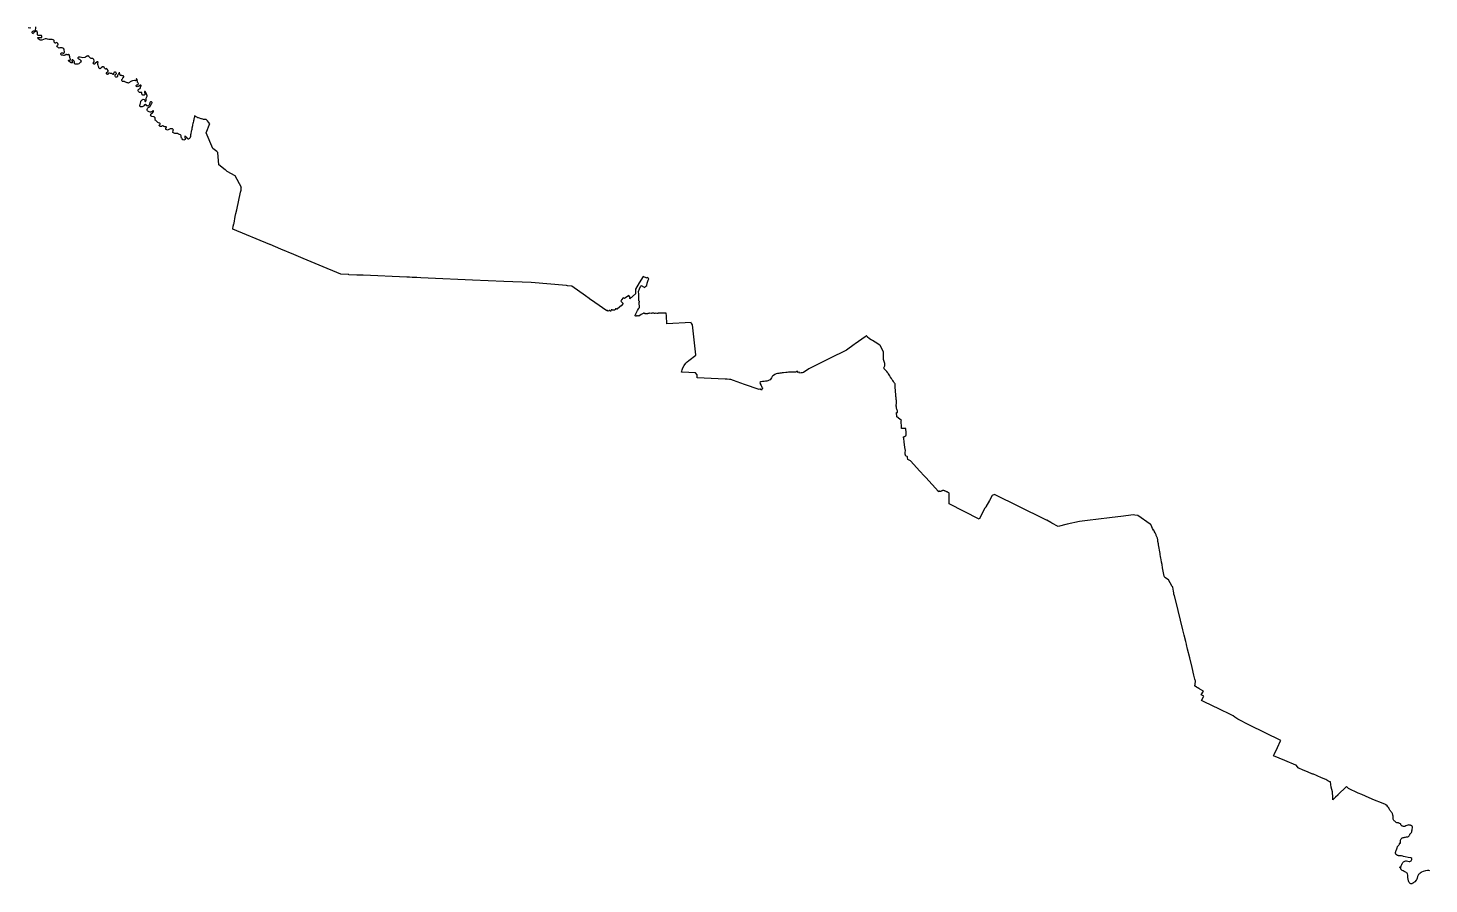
# Model space of a CAD drawing. Extents: x 896 to 2274771, y 652 to 548028.
# Drawn here: x 2194023 to 2223630, y 445743 to 463823 of the extents above; entities that cross this region are included whole.
import ezdxf

# ---------------------------------------------------------------- set-up
doc = ezdxf.new("R2010")
doc.units = 0
doc.header["$MEASUREMENT"] = 0
doc.layers.add('MUNICIPAL', color=14, linetype='CONTINUOUS')

msp = doc.modelspace()

# ---------------------------------------------------------------- linework, layer by layer
at = {"layer": 'MUNICIPAL', "linetype": 'Continuous'}
for points in [[(2194079.27, 463830.39), (2194058.5, 463822.77), (2194023.41, 463825.33)], [(2223647.76, 446019.26), (2223629.89, 446024.82), (2223595.63, 446024.9), (2223553.93, 446018.57), (2223507.21, 446003.72), (2223472.93, 445989.77), (2223466.26, 445984.86), (2223442.5, 445974.21), (2223436.18, 445965.7), (2223428.46, 445957.61), (2223417.76, 445950.36), (2223409.6, 445939.87), (2223389, 445897.36), (2223377.58, 445868.53), (2223364.46, 445832.92), (2223359.16, 445825.19), (2223329.05, 445790.61), (2223318.18, 445780.26), (2223309.62, 445774.39), (2223302.01, 445770.21), (2223295.62, 445764.27), (2223288.01, 445759.44), (2223277.86, 445750.31), (2223270.25, 445745.95), (2223259.39, 445743.13), (2223244.9, 445745.53), (2223233.23, 445753.8), (2223212, 445774.56), (2223203.61, 445790.28), (2223196.76, 445812.4), (2223192.5, 445844.07), (2223186.38, 445881.86), (2223186.61, 445906.68), (2223184.44, 445930.78), (2223179.14, 445954.97), (2223171.01, 445968.18), (2223157.64, 445980.91), (2223138.63, 445992.19), (2223119.2, 445999.87), (2223104.59, 446007.66), (2223081.84, 446017.58), (2223063.93, 446027.72), (2223054.44, 446035.17), (2223041.5, 446051.14), (2223034.44, 446058.43), (2223032.69, 446070.46), (2223032.49, 446082.58), (2223034.61, 446090.73), (2223033.09, 446094.91), (2223029.62, 446092.66), (2223026.4, 446087.97), (2223021.5, 446086.17), (2223015.83, 446090.7), (2223013.75, 446096.19), (2223018.15, 446102.6), (2223038.86, 446117.39), (2223044.13, 446126.04), (2223054.18, 446157.78), (2223063.43, 446174.54), (2223068.16, 446184.75), (2223079.18, 446197.34), (2223088.65, 446207.85), (2223104.02, 446220.56), (2223121.69, 446228.16), (2223141.91, 446230.75), (2223154.33, 446229.86), (2223210.92, 446219.84), (2223225.64, 446220.2), (2223239.04, 446224.9), (2223252.3, 446234.28), (2223262.93, 446245.74), (2223269.11, 446257.01), (2223270.83, 446267.19), (2223269.12, 446278.07), (2223265.04, 446283.16), (2223243.52, 446292.1), (2223189.55, 446301.46), (2223124.42, 446317.2), (2223095.16, 446324.31), (2223075.16, 446330.06), (2223052.92, 446334.75), (2223024.12, 446336.73), (2222996.92, 446338.94), (2222988.87, 446340.5), (2222979.92, 446343.25), (2222971.44, 446343.3), (2222964.34, 446345.6), (2222958.36, 446348.91), (2222947.6, 446356.45), (2222940.3, 446361.72), (2222933.41, 446366.57), (2222930.58, 446369.93), (2222926.77, 446377.62), (2222924.6, 446385.29), (2222922.52, 446399.83), (2222923.1, 446411.11), (2222927.26, 446429.73), (2222932.28, 446442.74), (2222936.55, 446450.77), (2222944.71, 446463.6), (2222946.93, 446469.42), (2222948, 446479.52), (2222949.4, 446482.9), (2222953.22, 446488.86), (2222955.33, 446494.6), (2222957.35, 446504.93), (2222960.24, 446516.76), (2222962.81, 446524.38), (2222966.65, 446532.04), (2222968.7, 446539.24), (2222971.67, 446544.36), (2222980.78, 446552.97), (2222988.76, 446558.89), (2222995.3, 446565.34), (2223001.96, 446574.58), (2223005.04, 446582.52), (2223005.65, 446589.3), (2223003.61, 446600.86), (2223004.23, 446603.4), (2223006.55, 446605.06), (2223011.49, 446605.5), (2223019.03, 446604.55), (2223025.51, 446607.26), (2223027.6, 446611.4), (2223026.71, 446632.58), (2223028.22, 446639.02), (2223026.44, 446655.96), (2223030.28, 446669.51), (2223038.37, 446685.25), (2223043.48, 446695.37), (2223049.23, 446703.76), (2223054.52, 446709.61), (2223062.62, 446715.14), (2223071.55, 446719.67), (2223081.98, 446723.16), (2223105.21, 446726.05), (2223122.88, 446729.69), (2223136.97, 446733.81), (2223152.92, 446736.21), (2223175.23, 446738.65), (2223184.37, 446740.68), (2223194.61, 446745.09), (2223200.93, 446751.11), (2223210.53, 446760.93), (2223216.54, 446770.55), (2223223.56, 446783.5), (2223227.63, 446792.17), (2223232.05, 446799.57), (2223241.8, 446810.34), (2223255.27, 446822.96), (2223261.77, 446833.42), (2223265.91, 446846.43), (2223269.81, 446867.58), (2223272.01, 446885.99), (2223274.7, 446899.99), (2223279.09, 446930.24), (2223279.79, 446945.58), (2223278.35, 446953.98), (2223275.44, 446959.89), (2223265.41, 446970.34), (2223256.18, 446975.8), (2223245.93, 446978.88), (2223236.67, 446983.87), (2223228.43, 446986.97), (2223220.25, 446986.87), (2223211.14, 446987.22), (2223192.37, 446989.09), (2223186.2, 446988.1), (2223162.38, 446979.51), (2223144.21, 446970.07), (2223121.21, 446960.25), (2223101.19, 446954.53), (2223090.08, 446956.77), (2223076.94, 446960.56), (2223065.61, 446965.08), (2223056.69, 446969.8), (2223048.8, 446976.74), (2223043, 446982.61), (2223036.7, 446994.25), (2223034.8, 447004.04), (2223031.95, 447008.99), (2223026.02, 447012.99), (2223008.76, 447019.57), (2223001.07, 447025.32), (2222995.24, 447029.23), (2222985.67, 447033.48), (2222970.89, 447034.24), (2222948.91, 447036.79), (2222936.68, 447042.05), (2222928.85, 447047.05), (2222922.95, 447052.82), (2222913.09, 447064.2), (2222906.12, 447069.84), (2222895.21, 447075.98), (2222889.4, 447080.87), (2222885.21, 447085.73), (2222880.16, 447095.83), (2222874.96, 447111.47), (2222872.98, 447125.44), (2222872.37, 447143.16), (2222872.44, 447163.39), (2222871.81, 447172.76), (2222870.86, 447182.29), (2222868.72, 447192.67), (2222865.74, 447204.53), (2222860.82, 447218.81), (2222856.65, 447228.56), (2222850.91, 447239.53), (2222844.33, 447250.76), (2222834.38, 447264), (2222827.44, 447271.49), (2222813.76, 447288.35), (2222804.5, 447304.27), (2222796.43, 447318.89), (2222789.23, 447333.57), (2222779.37, 447352.36), (2222770.44, 447366.49), (2222763.42, 447375.74), (2222746.37, 447393.18), (2222721.71, 447413.49), (2222712.03, 447420.97), (2222623.74, 447455.32), (2222478.71, 447511.7), (2222477.34, 447512.29), (2222364.59, 447562.52), (2222213.22, 447629.92), (2222136.83, 447663.93), (2221926.22, 447757.71), (2221888.28, 447803.84), (2221701.96, 447625.88), (2221706.35, 447621.34), (2221656.61, 447574.03), (2221597.37, 447517.68), (2221599.4, 447619.86), (2221591.24, 447629.65), (2221589.63, 447656.31), (2221592.49, 447689.64), (2221565.42, 447790.45), (2221551.44, 447900.26), (2221540.25, 447903.52), (2221535.17, 447903.33), (2221532.05, 447899.61), (2221489.91, 447924.19), (2221447.77, 447948.76), (2221356.32, 447988.16), (2221264.87, 448027.56), (2221172.62, 448067.39), (2221171.18, 448063.96), (2221064.9, 448108.77), (2220973.64, 448147.25), (2220877.95, 448188.53), (2220871.63, 448191.39), (2220868.83, 448195.19), (2220832.7, 448242.69), (2220825.1, 448253.2), (2220817.84, 448253.54), (2220582.64, 448352.6), (2220347.44, 448451.67), (2220351.91, 448461.6), (2220353.16, 448463.87), (2220358.86, 448477.03), (2220429, 448625.17), (2220495.09, 448764.76), (2220499.59, 448774.26), (2219839.2, 449100.4), (2219590.95, 449223.01), (2219525.24, 449266.78), (2219494.6, 449292.4), (2219143.78, 449465.54), (2219098.89, 449484.57), (2218824.29, 449618.19), (2218863.76, 449696.81), (2218869.65, 449707.37), (2218819.08, 449734.99), (2218863.18, 449814.31), (2218864, 449815.78), (2218788.6, 449858.45), (2218781.35, 449862.56), (2218767.21, 449870.55), (2218743.82, 449884.47), (2218739.68, 449887.04), (2218713.93, 449903.04), (2218689.21, 449918.4), (2218679.71, 449924.15), (2218692.68, 450016.37), (2218693.9, 450033.21), (2218690.03, 450048.98), (2218684.58, 450071.15), (2218663.86, 450155.74), (2218624.42, 450315.71), (2218574.21, 450517.21), (2218529.13, 450699.63), (2218503.73, 450803.05), (2218502.64, 450807.45), (2218488.61, 450864.61), (2218455.21, 450999.14), (2218428.51, 451112.67), (2218327.61, 451518.49), (2218327.05, 451520.75), (2218326.37, 451523.45), (2218249.04, 451828.59), (2218240.71, 451867.03), (2218235.28, 451894.31), (2218228.75, 451930.77), (2218219.71, 452012.81), (2218218.63, 452022.58), (2218200.46, 452029.02), (2218195.82, 452037.56), (2218127.19, 452163.89), (2218050.26, 452216.34), (2218033.3, 452242.42), (2218001.33, 452422.89), (2217988.84, 452493.36), (2217980.96, 452537.95), (2217970.65, 452596.11), (2217965.22, 452626.83), (2217958.77, 452663.26), (2217952.23, 452700.22), (2217949.01, 452718.3), (2217948.72, 452719.93), (2217947.63, 452726.09), (2217941.52, 452760.54), (2217935.94, 452792.01), (2217934.13, 452802.3), (2217929.14, 452830.58), (2217927.96, 452837.19), (2217915.28, 452908.74), (2217911.25, 452930.15), (2217903.3, 452976.4), (2217896.79, 453013.15), (2217890.2, 453050.37), (2217865.15, 453106.33), (2217861.56, 453114.37), (2217841.41, 453159.38), (2217840.17, 453162.15), (2217825.24, 453195.49), (2217815.31, 453217.7), (2217811.65, 453216.49), (2217789.19, 453251.95), (2217772.7, 453289.47), (2217752.96, 453334.36), (2217736.7, 453345.43), (2217667.14, 453392.77), (2217547.57, 453474.16), (2217474.48, 453526.23), (2217414.32, 453536.49), (2217376.51, 453540.31), (2217329.02, 453531.06), (2217328.81, 453531.03), (2217171.95, 453511.18), (2216880.58, 453475.89), (2216414.16, 453422.39), (2216246.85, 453402.39), (2215986.38, 453343.73), (2215791.02, 453292.33), (2215662.2, 453362.86), (2215640.1, 453381.5), (2215553.99, 453429.09), (2215551.4, 453424.13), (2215548.36, 453425.76), (2215503.24, 453448.06), (2214445.39, 453970.7), (2214397.96, 453950.05), (2214340.38, 453845.72), (2214266.99, 453712.76), (2214262.78, 453705.14), (2214254.73, 453694.05), (2214246.23, 453678.2), (2214123.56, 453449.26), (2213492.23, 453772.27), (2213493.26, 453988.72), (2213493.42, 454000.67), (2213493.06, 454000.76), (2213482.81, 454005.36), (2213470.72, 454011.99), (2213460.93, 454017.65), (2213451.37, 454022.09), (2213444.42, 454024.27), (2213433.76, 454028.61), (2213425.95, 454032.54), (2213415.74, 454038.62), (2213412.36, 454040.26), (2213405.26, 454042.08), (2213401.46, 454042.23), (2213395.85, 454044.03), (2213389.33, 454048.05), (2213380.66, 454052.64), (2213374.56, 454051.88), (2213364.98, 454052.33), (2213359.83, 454053.28), (2213353.47, 454053.37), (2213348.32, 454052.03), (2213342.73, 454048.76), (2213335.49, 454043.78), (2213320.82, 454036.99), (2213312.85, 454033.24), (2213308.92, 454032.2), (2213306.69, 454031.41), (2213303.3, 454031), (2213299.55, 454031.06), (2213292.41, 454032.75), (2213282.52, 454036.79), (2213276.78, 454037.97), (2213271.75, 454037.25), (2213268.74, 454032.86), (2213266.87, 454029.54), (2213264.7, 454030.03), (2213261.36, 454030.77), (2212994.55, 454329.3), (2212923.07, 454406.47), (2212909.82, 454420.75), (2212872.06, 454461.54), (2212670.21, 454680.99), (2212614.02, 454706.39), (2212607.97, 454751.73), (2212607.76, 454753.34), (2212606.24, 454764.68), (2212604.54, 454775.5), (2212577.43, 454778.57), (2212559.26, 454820.15), (2212559.61, 454857.34), (2212569.87, 454901.02), (2212554.16, 454964.03), (2212536.57, 455079.1), (2212530.51, 455151.67), (2212528.51, 455174.38), (2212527.38, 455188.11), (2212547.82, 455198.29), (2212568.38, 455208.07), (2212582.04, 455219.38), (2212578.64, 455276.45), (2212572.36, 455355.56), (2212571.54, 455367.24), (2212543.94, 455365.51), (2212518.18, 455363.89), (2212490.56, 455362.15), (2212484.24, 455361.76), (2212482.01, 455394.26), (2212480.37, 455418.1), (2212480.37, 455423.16), (2212480.38, 455437.02), (2212478.38, 455478.09), (2212475.53, 455482.46), (2212475.04, 455490.68), (2212475, 455503.39), (2212473.46, 455517.43), (2212482.2, 455530.38), (2212383.89, 455607.37), (2212382.54, 455621.93), (2212382.09, 455630.36), (2212379.55, 455677.26), (2212378.4, 455698.64), (2212396.73, 455699.84), (2212397.04, 455739.75), (2212393.89, 455754), (2212384.71, 455772.61), (2212375.08, 455788.74), (2212373.88, 455812.69), (2212373.1, 455832.3), (2212372.61, 455854.47), (2212374.97, 455856.48), (2212374.96, 455858.69), (2212374.83, 455863.12), (2212372.49, 455865.11), (2212372.39, 455867.04), (2212372.4, 455867.12), (2212374.02, 455892.2), (2212374.3, 455896.37), (2212374.31, 455896.6), (2212375.3, 455911.83), (2212376.5, 455930.37), (2212375.9, 455936.87), (2212375.3, 455943.31), (2212374.04, 455956.83), (2212372.25, 455976.19), (2212370.44, 456022.18), (2212366.12, 456042.12), (2212363.93, 456064.23), (2212356.98, 456164.02), (2212356.18, 456175.22), (2212352.43, 456223.15), (2212351.7, 456232.46), (2212350.98, 456241.6), (2212348.05, 456279.09), (2212347.41, 456288.6), (2212346.91, 456295.97), (2212346.78, 456305.91), (2212337.47, 456321.66), (2212325.15, 456337.29), (2212313.73, 456352.1), (2212310.35, 456357.22), (2212299.07, 456374.3), (2212286.42, 456393.47), (2212268.23, 456420.64), (2212247.93, 456450.36), (2212244.19, 456456.55), (2212237.58, 456467.37), (2212233.87, 456478.47), (2212206.63, 456518.52), (2212204.18, 456524.73), (2212194.79, 456538.09), (2212193.44, 456538.97), (2212175.02, 456569.98), (2212147.98, 456593.75), (2212113.44, 456624.11), (2212111.82, 456646.75), (2212119.52, 456662.47), (2212127.65, 456686.64), (2212130.75, 456705.39), (2212128.62, 456733.78), (2212103.96, 456819.78), (2212100.34, 456911.33), (2212103.45, 456936.72), (2212101.31, 456980.01), (2212034.18, 457120.16), (2212029.48, 457122.08), (2212007.95, 457131.23), (2211985.26, 457150.85), (2211869.35, 457220.1), (2211840.39, 457236.9), (2211804.68, 457261.28), (2211754.53, 457300.8), (2211740.51, 457324.82), (2211714.15, 457302.16), (2211502.82, 457149.86), (2211483.88, 457135.94), (2211322.04, 457016.8), (2210957.84, 456841.24), (2210527.71, 456625.05), (2210413.15, 456545.81), (2210408.1, 456544.85), (2210380.29, 456540.38), (2210365.38, 456538.54), (2210326.69, 456533.73), (2210323.3, 456556.81), (2210293.64, 456549.07), (2210294.5, 456568.27), (2210261.2, 456569.13), (2210260.21, 456550.57), (2210230.08, 456551.96), (2210163.43, 456555.06), (2210130.66, 456556.57), (2210097.18, 456552.49), (2210064.54, 456548.5), (2210038.07, 456545.28), (2210037.04, 456545.16), (2209990.55, 456539.49), (2209964.42, 456536.3), (2209939.41, 456533.25), (2209914.4, 456530.2), (2209887.7, 456526.94), (2209864.37, 456524.1), (2209834.08, 456517.83), (2209803.1, 456505.32), (2209776.19, 456483.76), (2209757.29, 456469.33), (2209751.51, 456461.18), (2209734.96, 456436.51), (2209722.67, 456414.16), (2209709.4, 456391.19), (2209707.52, 456390.64), (2209686.17, 456382.7), (2209660.79, 456373.42), (2209634.85, 456366.5), (2209605.45, 456361.88), (2209578.52, 456359.98), (2209563.39, 456358.92), (2209546.12, 456356.98), (2209513.41, 456352.12), (2209489.68, 456334.28), (2209492.79, 456324.28), (2209491.4, 456320.96), (2209501.2, 456299.88), (2209503.26, 456294.35), (2209504.81, 456291.13), (2209514.55, 456269.94), (2209521.38, 456255.24), (2209529.8, 456236.22), (2209540.66, 456225), (2209549.66, 456215.63), (2209530.86, 456192.05), (2209521.1, 456176.8), (2209494, 456192), (2209489.02, 456194.76), (2209472.88, 456185.29), (2209166.17, 456291.44), (2208934.59, 456379.05), (2208877.62, 456395.89), (2208870.69, 456397.94), (2208847.09, 456401.11), (2208798.36, 456407.69), (2208758.07, 456409.28), (2208161.41, 456432.76), (2208163.46, 456492.81), (2208163.67, 456498.58), (2208126.99, 456542.59), (2207845.96, 456550.3), (2207835.92, 456550.57), (2207839.85, 456573.87), (2207846.89, 456600.27), (2207864.93, 456647.2), (2207891.27, 456694.08), (2207925.52, 456743.71), (2207954.27, 456772.83), (2207985.08, 456799.81), (2208135.16, 456916.07), (2208134.58, 456921.63), (2208081.75, 457427.55), (2208064.79, 457556.3), (2208052.29, 457576.68), (2208040.92, 457585.74), (2208037.11, 457592.1), (2208036.08, 457603.92), (2207521.35, 457578.15), (2207514.24, 457741.3), (2207510.42, 457799.82), (2207476.12, 457801.37), (2207465.98, 457802.16), (2207434.42, 457802.82), (2207407.71, 457802.14), (2207394.77, 457800.21), (2207385.44, 457799.29), (2207372.52, 457799.69), (2207361.11, 457797.7), (2207348.61, 457801.52), (2207343.09, 457801.39), (2207335.19, 457795.78), (2207331.78, 457794.97), (2207312.09, 457795.69), (2207284.17, 457799.06), (2207272.68, 457795.41), (2207261.87, 457794.5), (2207247.29, 457797.25), (2207237.13, 457797.82), (2207228.23, 457796.9), (2207209.6, 457798), (2207203.22, 457796.61), (2207192.61, 457794.85), (2207165.53, 457797.15), (2207153.88, 457797.11), (2207139.86, 457794.57), (2207127.98, 457793.68), (2207123.31, 457791.83), (2207118.14, 457786.61), (2207111.32, 457783.96), (2207105.4, 457784.47), (2207095.92, 457787.78), (2207083.25, 457790.29), (2207077.94, 457789.51), (2207070.9, 457786.23), (2207064.53, 457785.48), (2207060.11, 457786.81), (2207056.54, 457789.61), (2207053.94, 457801.09), (2207051.65, 457803.04), (2207047.21, 457803.94), (2207038.73, 457803), (2207031.49, 457800.56), (2207023.38, 457795.6), (2206997.28, 457777.98), (2206981.69, 457769.3), (2206953.71, 457752.97), (2206946.61, 457745.66), (2206940.23, 457743.52), (2206926.69, 457744.99), (2206914.31, 457737.96), (2206892, 457748.87), (2206876.56, 457738.58), (2206874.1, 457738.36), (2206869.39, 457737.43), (2206856.11, 457743.19), (2206853.31, 457748.72), (2206854.84, 457755.88), (2206875.93, 457796.59), (2206887.73, 457830.3), (2206902.05, 457856.99), (2206925.33, 457889.9), (2206925.15, 457896.68), (2206930.37, 457906.16), (2206936.36, 457910.28), (2206943.04, 457913.76), (2206938.5, 458034.92), (2206943.16, 458035.69), (2206944.5, 458039.91), (2206944.61, 458047.54), (2206940.01, 458053.12), (2206934.64, 458060.81), (2206930.24, 458198.14), (2206927.47, 458256.01), (2206948.65, 458314.8), (2206969.02, 458360.9), (2206976.6, 458373.72), (2206981.76, 458378.72), (2206984.17, 458384.82), (2206984.65, 458387.37), (2207046.8, 458352.01), (2207047.82, 458347.63), (2207050.76, 458340.95), (2207062.72, 458346.02), (2207061.56, 458348.67), (2207083.17, 458371.15), (2207098.11, 458386.71), (2207110.53, 458435.87), (2207127.97, 458498.52), (2207143.43, 458526.89), (2207126.39, 458540.27), (2207109.31, 458553.68), (2207105.57, 458546.99), (2207103.49, 458544.32), (2207100.66, 458539.04), (2207020.07, 458576.34), (2206936.45, 458437.84), (2206858.92, 458305.18), (2206864.62, 458205.71), (2206745.03, 458105.9), (2206746.25, 458132.05), (2206723.76, 458176.63), (2206626.85, 458110.45), (2206599.59, 458123.16), (2206565.25, 458079.43), (2206550.13, 458055.91), (2206602.66, 458004.26), (2206557.98, 457958.29), (2206533.73, 457935.78), (2206471.57, 457884.13), (2206468.54, 457882.63), (2206464.71, 457886.01), (2206461.46, 457888.31), (2206456.14, 457890.83), (2206452.22, 457891.8), (2206446.66, 457892.13), (2206443.18, 457891.75), (2206440.16, 457890.57), (2206437.88, 457889.19), (2206436.27, 457887.51), (2206435.19, 457885.15), (2206431.82, 457876.31), (2206429.24, 457871.99), (2206425.82, 457868.6), (2206420.74, 457865.43), (2206415.79, 457863.91), (2206391.99, 457860.09), (2206384.19, 457860.8), (2206371.77, 457865.98), (2206365.52, 457867.56), (2206361.8, 457868.17), (2206353.2, 457868.23), (2206350.22, 457867.25), (2206347.27, 457865.39), (2206345.95, 457863.08), (2206339.16, 457847.23), (2206337.41, 457844.94), (2206335.11, 457843.27), (2206331.93, 457843.06), (2206329.86, 457843.71), (2206318.48, 457854.22), (2206313.03, 457857.09), (2206310.64, 457857.48), (2206308.8, 457857.2), (2206306.71, 457856.38), (2206295.44, 457849.45), (2206284.41, 457845.76), (2206280.45, 457845.51), (2206277.57, 457846.22), (2206275.22, 457847.35), (2206268.71, 457853.69), (2206265.61, 457855.44), (2206262.05, 457855.67), (2206259.51, 457854.03), (2206256, 457849.74), (2206252.9, 457851.89), (2206001.64, 458027.95), (2205890.12, 458106.07), (2205887.87, 458107.65), (2205885.64, 458109.23), (2205803.73, 458167.37), (2205514.82, 458372.46), (2205422.58, 458380.36), (2205403.93, 458382.05), (2204657.74, 458444.78), (2204077.85, 458470.09), (2203415.71, 458499.11), (2202477.6, 458540.14), (2202321.92, 458546.95), (2202242.37, 458550.45), (2202197.46, 458552.22), (2202142.11, 458554.52), (2202082.39, 458557.38), (2202075.93, 458557.71), (2202039.03, 458559.32), (2202038.44, 458558.93), (2202028.67, 458559.21), (2201104.57, 458600.19), (2201025.25, 458603.69), (2200975.47, 458605.91), (2200805.24, 458611.97), (2200800.67, 458613.8), (2200635.53, 458621.24), (2200177.71, 458812.36), (2199835.17, 458957.55), (2199641.03, 459038.99), (2199365.95, 459153.69), (2199139.03, 459247.12), (2199132.05, 459250.78), (2198348.78, 459576.56), (2198349.4, 459581.9), (2198355.62, 459635.9), (2198371.95, 459683.66), (2198378.61, 459698.26), (2198401.07, 459841.05), (2198417.55, 459905.81), (2198433.17, 459982.1), (2198511.36, 460356.51), (2198528.79, 460397.18), (2198527.51, 460440.96), (2198527.27, 460447.4), (2198528.55, 460452.03), (2198531.83, 460455.15), (2198398.4, 460704.1), (2198233.67, 460793.49), (2198201.54, 460818.32), (2198186.72, 460830.14), (2198057.65, 460933.04), (2198033.39, 461193.42), (2198013.45, 461211.92), (2198012.79, 461212.46), (2198011.67, 461213.37), (2197930.61, 461278.91), (2197786.28, 461605.88), (2197862.88, 461808.42), (2197853.58, 461811.89), (2197837.92, 461834.92), (2197813.17, 461861.6), (2197803.62, 461873.47), (2197798.09, 461882.86), (2197788.26, 461888.91), (2197739.65, 461887.92), (2197733.31, 461890.27), (2197717.39, 461895.27), (2197688.6, 461904.3), (2197682.5, 461906.56), (2197679.42, 461907.57), (2197649.86, 461917.19), (2197623.81, 461925.67), (2197618.56, 461927.37), (2197615.37, 461928.41), (2197607.57, 461930.95), (2197542.61, 461968.8), (2197538.64, 461950.79), (2197532.01, 461916.88), (2197529.65, 461905.54), (2197524.22, 461878.88), (2197521.97, 461867.85), (2197518.69, 461852.35), (2197513.69, 461828.67), (2197508.24, 461802.97), (2197502.33, 461775.06), (2197497.37, 461751.58), (2197495.41, 461742.31), (2197492.19, 461727.09), (2197487.71, 461705.93), (2197482.23, 461680.03), (2197477.43, 461657.32), (2197474.38, 461644.31), (2197461.5, 461585.37), (2197460.89, 461582.74), (2197458.26, 461571.9), (2197458.14, 461565.99), (2197457.41, 461534.46), (2197457.04, 461527.15), (2197450.67, 461524.41), (2197447.89, 461513.18), (2197445.25, 461505.45), (2197432.91, 461491.87), (2197421.17, 461481.07), (2197411.43, 461476.52), (2197401.28, 461478.92), (2197392.82, 461486.8), (2197381.21, 461510.97), (2197375.8, 461519.42), (2197358.22, 461527.99), (2197352.04, 461531.62), (2197343.47, 461541.43), (2197338.98, 461539.37), (2197337.12, 461532.9), (2197336.79, 461518.7), (2197338.66, 461509.25), (2197344.22, 461495.36), (2197346.65, 461477.11), (2197342.27, 461467.03), (2197333.38, 461459.79), (2197319.02, 461456.73), (2197304.73, 461459.29), (2197297.27, 461464.63), (2197279.8, 461484.93), (2197270.94, 461495.19), (2197269.24, 461497.15), (2197262.96, 461521.32), (2197259.49, 461545.2), (2197252.24, 461558.67), (2197243.02, 461566.73), (2197202.47, 461584.45), (2197180.2, 461592.97), (2197167.08, 461594.58), (2197140.81, 461591.7), (2197126.29, 461593.33), (2197094.45, 461608.38), (2197086.1, 461614.25), (2197081.68, 461620.97), (2197079.25, 461628.53), (2197080.69, 461640.17), (2197087.38, 461654.1), (2197093.65, 461667.91), (2197095.16, 461674.3), (2197093.85, 461681.56), (2197086.6, 461687.77), (2197074.09, 461692.49), (2197057.74, 461695.28), (2197043.09, 461694.38), (2197028.08, 461691.19), (2196999.68, 461678.29), (2196986.85, 461671.1), (2196971.47, 461668.21), (2196957.38, 461670.27), (2196939.43, 461677.24), (2196934.54, 461681.02), (2196932.33, 461684.31), (2196932.5, 461695.8), (2196936.03, 461705.59), (2196942.99, 461718.1), (2196950.26, 461732.81), (2196950.61, 461737.06), (2196947.95, 461739.22), (2196944.56, 461738.71), (2196924.7, 461733.74), (2196913.17, 461734.76), (2196896.21, 461744.21), (2196874.21, 461753.73), (2196865.88, 461754.83), (2196852.58, 461749.83), (2196843.85, 461742.16), (2196836.89, 461739.85), (2196820.41, 461740.65), (2196810.46, 461746.05), (2196798.91, 461756.77), (2196796.46, 461762.62), (2196797.97, 461769.4), (2196805.1, 461776.9), (2196810.82, 461781.64), (2196816.44, 461789.5), (2196818.25, 461797.04), (2196818.05, 461802.29), (2196814.74, 461808.01), (2196809.7, 461811.06), (2196778.82, 461821.38), (2196765.22, 461829.1), (2196731.69, 461859.93), (2196725.32, 461868.11), (2196713.53, 461873.67), (2196708.51, 461878.7), (2196705.94, 461886.16), (2196707.29, 461892.1), (2196711.65, 461900.53), (2196712.75, 461908.18), (2196712.93, 461919.58), (2196708.96, 461928.85), (2196698.14, 461941.03), (2196691.25, 461943.82), (2196676.06, 461947.15), (2196638.99, 461957.43), (2196624.34, 461961.9), (2196618.92, 461966.47), (2196614.83, 461976.03), (2196615.91, 461992.5), (2196621.44, 462003.34), (2196628.04, 462012.14), (2196633.2, 462017.45), (2196651.29, 462029.62), (2196661.34, 462040.23), (2196674.42, 462057.83), (2196677.36, 462065.31), (2196676.61, 462072.41), (2196672.57, 462076.72), (2196667.36, 462076.57), (2196660.58, 462070.63), (2196652.68, 462065.01), (2196645.35, 462059.52), (2196639.23, 462055.98), (2196630.27, 462049.47), (2196618.23, 462047.09), (2196607.07, 462047.25), (2196584.5, 462054.06), (2196568.51, 462062.23), (2196557.02, 462066.92), (2196548.95, 462075.25), (2196544.21, 462089.38), (2196543.99, 462103.01), (2196548.58, 462119.72), (2196552.81, 462129.16), (2196565.45, 462145.22), (2196573.86, 462150.21), (2196594.27, 462164.09), (2196611.84, 462180.59), (2196624.09, 462207.23), (2196633.74, 462222.44), (2196641.82, 462233.8), (2196645.49, 462244.71), (2196645.6, 462252.08), (2196641.85, 462257.1), (2196633.48, 462263.46), (2196625.52, 462266.55), (2196614.74, 462264.29), (2196605.76, 462258.32), (2196599.13, 462247.57), (2196594.87, 462236.14), (2196584.71, 462197.1), (2196579.61, 462185.77), (2196570.3, 462176.97), (2196561.24, 462175.12), (2196548.74, 462177.12), (2196537.09, 462182.67), (2196520.78, 462198.38), (2196511.48, 462205.13), (2196503.71, 462205.81), (2196493.66, 462203.14), (2196486.66, 462198.42), (2196473.11, 462177.82), (2196464.81, 462170.85), (2196438.11, 462158.66), (2196424.64, 462155.02), (2196405.09, 462156.43), (2196394.27, 462161.27), (2196387.33, 462170.01), (2196384.21, 462178.09), (2196384.32, 462186.4), (2196393.26, 462209.5), (2196403.01, 462239.34), (2196407.59, 462267.15), (2196409.96, 462275.43), (2196426.19, 462302.18), (2196438.14, 462308.7), (2196452.02, 462316.28), (2196460.19, 462317.42), (2196475, 462312.28), (2196483.17, 462306.43), (2196490.36, 462298.86), (2196493.27, 462288.56), (2196493.78, 462275.62), (2196497.23, 462271.48), (2196501.72, 462271.42), (2196506.68, 462274.17), (2196511.82, 462280.39), (2196518.61, 462294.25), (2196522.38, 462312.73), (2196521.95, 462341.65), (2196525.52, 462354.98), (2196540.12, 462384.8), (2196540.78, 462390.99), (2196527.45, 462430.2), (2196522.53, 462449.02), (2196515.84, 462460.29), (2196504.65, 462472.11), (2196496.22, 462480.83), (2196488.32, 462478.83), (2196484.61, 462465.06), (2196489.84, 462428.85), (2196488.64, 462414.35), (2196485.92, 462408.97), (2196477.26, 462402.89), (2196461.72, 462401.98), (2196449.55, 462406.11), (2196438.5, 462415.22), (2196428.04, 462447.78), (2196425.68, 462458.81), (2196416.06, 462463.73), (2196386.97, 462462.61), (2196377.24, 462463.85), (2196355.64, 462482.99), (2196350.32, 462493.35), (2196348.78, 462503.41), (2196349.81, 462516.63), (2196368.38, 462530.69), (2196390.07, 462548.06), (2196398.74, 462564.42), (2196399.77, 462579.12), (2196411.92, 462604.21), (2196411.06, 462611.83), (2196407.34, 462616.97), (2196396.53, 462616.98), (2196382.8, 462608.31), (2196366.22, 462594.69), (2196349.26, 462587.05), (2196332.82, 462584.06), (2196316.2, 462587.74), (2196308.55, 462592.78), (2196306.7, 462600), (2196307.94, 462608.42), (2196314.06, 462616.45), (2196324.49, 462621.21), (2196341.1, 462624.07), (2196350.17, 462630.13), (2196354.34, 462637.54), (2196355.22, 462648.31), (2196351.55, 462656.95), (2196345.84, 462669.81), (2196340.55, 462672.98), (2196335.97, 462676.71), (2196336.33, 462681.3), (2196336.39, 462682.94), (2196336.22, 462684.77), (2196334.75, 462700.08), (2196333.38, 462704.95), (2196331.69, 462710.95), (2196329.66, 462724.73), (2196326.77, 462737.29), (2196324.43, 462740.75), (2196319.26, 462745.01), (2196313.34, 462752.35), (2196308.92, 462752.68), (2196305.78, 462749.35), (2196306.19, 462740.59), (2196310.64, 462732.63), (2196311.84, 462723.3), (2196309.89, 462718.07), (2196298.13, 462710.44), (2196291.92, 462708.91), (2196276, 462712.24), (2196270.1, 462713.13), (2196234.48, 462709.87), (2196211.04, 462701.87), (2196199.68, 462695.47), (2196184.12, 462687.74), (2196176.41, 462682.1), (2196165.26, 462673.08), (2196156.42, 462664.74), (2196149.25, 462661.61), (2196134.95, 462662.62), (2196118.21, 462666.63), (2196103.4, 462672.63), (2196092.82, 462676.37), (2196092.6, 462676.45), (2196084.68, 462679.23), (2196067.77, 462686.98), (2196061.54, 462692.47), (2196051.15, 462695.56), (2196034.62, 462695.53), (2196020.11, 462695.87), (2196013.61, 462698.64), (2196009.63, 462702.34), (2196005.09, 462714), (2196003.3, 462728.51), (2196004.71, 462733.07), (2196008.62, 462735.41), (2196015, 462740.71), (2196018.99, 462747.13), (2196024.74, 462764.36), (2196031.81, 462779.09), (2196035.21, 462782.65), (2196039.39, 462784.59), (2196045.62, 462787.87), (2196049.32, 462793.08), (2196050.21, 462798.54), (2196048.68, 462804.1), (2196044.18, 462809.01), (2196035.11, 462813.33), (2196021.45, 462813.92), (2196014.08, 462815.25), (2196007.39, 462817.36), (2195995.64, 462820.07), (2195989.73, 462819.22), (2195979.83, 462821.51), (2195971.18, 462827.44), (2195968.03, 462830.96), (2195963.72, 462839.79), (2195960.4, 462850.53), (2195959.86, 462859.84), (2195962.33, 462873.1), (2195959.68, 462875.84), (2195950.52, 462873.81), (2195941.44, 462866.99), (2195934.07, 462858.32), (2195925.82, 462844.11), (2195920.42, 462832.73), (2195915.91, 462818.27), (2195911.78, 462802.07), (2195906.96, 462794.18), (2195899.37, 462787.68), (2195893.57, 462785.75), (2195886.56, 462785.04), (2195880.84, 462788.36), (2195874.61, 462794.38), (2195864.42, 462803.25), (2195861.76, 462806.52), (2195867.16, 462835.77), (2195871.82, 462842.27), (2195882.38, 462848.19), (2195890.01, 462855.69), (2195891.59, 462863.63), (2195888.58, 462878.1), (2195886.2, 462880.56), (2195881.12, 462882.52), (2195870.52, 462888.84), (2195862.9, 462892.58), (2195853.49, 462891.92), (2195848.09, 462890.12), (2195840.22, 462883.79), (2195835.42, 462876.99), (2195826.97, 462859.06), (2195827.83, 462846.37), (2195827.18, 462841.28), (2195822.19, 462841.91), (2195820.38, 462843.13), (2195816.55, 462845.7), (2195806.61, 462848.12), (2195798.26, 462856.55), (2195791.17, 462859.27), (2195783.49, 462860.4), (2195779.69, 462860.44), (2195763.86, 462864.06), (2195748.85, 462867.49), (2195739.95, 462871.9), (2195733.17, 462872.16), (2195725.23, 462868.11), (2195717.74, 462861.69), (2195716.45, 462852.31), (2195714.33, 462846.84), (2195704.96, 462842.94), (2195694.74, 462846.24), (2195672.56, 462873.96), (2195679.78, 462886.09), (2195701.46, 462898.21), (2195714.73, 462909.99), (2195716.83, 462914.34), (2195717.02, 462924.28), (2195698.59, 462954.12), (2195692.24, 462962.78), (2195680.69, 462969.86), (2195667.4, 462960.92), (2195658.28, 462957.3), (2195650.95, 462957.83), (2195638.27, 462978.07), (2195634.28, 462996.49), (2195627.92, 463005.65), (2195621.99, 463007.41), (2195610.35, 463005.11), (2195599.44, 463000.29), (2195568.51, 462980.21), (2195554.26, 462967.31), (2195542.73, 462964.43), (2195533.25, 462967.74), (2195522.3, 462982.08), (2195522.28, 462998.43), (2195514.31, 463012.47), (2195503.94, 463035.28), (2195497.62, 463048.39), (2195497.74, 463060.5), (2195501.76, 463076.78), (2195502.46, 463100.64), (2195501.05, 463107.71), (2195496.74, 463109.83), (2195489.57, 463110.58), (2195483.77, 463108.69), (2195445.32, 463071.18), (2195435.56, 463062.12), (2195420.53, 463057.64), (2195405.64, 463063.37), (2195401.34, 463078.39), (2195420.58, 463110.85), (2195423.59, 463117.61), (2195418.47, 463131.1), (2195412.58, 463159.41), (2195409.55, 463167.5), (2195398.38, 463173.79), (2195393.3, 463177.09), (2195383.26, 463179.68), (2195369.04, 463179.12), (2195356.68, 463179.91), (2195347.02, 463185.54), (2195338.75, 463194.55), (2195333.17, 463199.39), (2195320.84, 463204.65), (2195318.8, 463205.52), (2195310.76, 463226.36), (2195298.03, 463235.08), (2195288.79, 463235.2), (2195281.68, 463230.74), (2195264.32, 463225.76), (2195261.96, 463224.29), (2195256.34, 463220.78), (2195238.29, 463209.52), (2195226.63, 463202.26), (2195225.82, 463202.14), (2195179.82, 463195.64), (2195151.4, 463203.9), (2195126.96, 463207), (2195105.91, 463206.27), (2195089.62, 463205.14), (2195084.79, 463202.63), (2195079.75, 463197.71), (2195077.27, 463191.44), (2195078.71, 463184.55), (2195086.97, 463175.33), (2195094.1, 463170.43), (2195101.6, 463167.57), (2195107.01, 463162.86), (2195119.13, 463156.9), (2195134.26, 463147.36), (2195140.52, 463138.1), (2195144.41, 463126.53), (2195141.74, 463112.31), (2195136.53, 463104.82), (2195124.81, 463096.88), (2195116.81, 463090.04), (2195095.83, 463069.19), (2195078.76, 463060.35), (2195053.42, 463056.45), (2195036.36, 463056.26), (2195025.23, 463058.97), (2195018.66, 463062.39), (2195012.47, 463068.12), (2195008.71, 463074.28), (2195006.4, 463084.13), (2195002.97, 463105.44), (2194995.15, 463124.66), (2194990.34, 463131.49), (2194980.39, 463143.05), (2194975.22, 463147.51), (2194967.51, 463151.27), (2194961.32, 463151.24), (2194955.09, 463148.23), (2194951.28, 463143.68), (2194949.38, 463137.78), (2194950.46, 463130.7), (2194955.01, 463121.75), (2194959.82, 463114.4), (2194963.88, 463106.84), (2194963.46, 463100.37), (2194960.37, 463092.7), (2194953.79, 463089.05), (2194947.22, 463087.43), (2194936.58, 463090.04), (2194920.35, 463097.24), (2194886.09, 463124.31), (2194882.73, 463129.19), (2194880.7, 463136.03), (2194881.73, 463141.36), (2194886.93, 463146.21), (2194891.64, 463146.58), (2194901.65, 463145.04), (2194911.55, 463145.18), (2194917.58, 463148.95), (2194919.46, 463153.82), (2194919.75, 463159.16), (2194918.33, 463165.8), (2194913.04, 463176.65), (2194906.97, 463190.34), (2194904.77, 463203.7), (2194904.29, 463217.26), (2194901.18, 463238.66), (2194897.77, 463248.56), (2194891.59, 463255.12), (2194886.37, 463259.81), (2194880.09, 463261.27), (2194874.83, 463261.85), (2194867.48, 463259.39), (2194858.43, 463255.62), (2194852.64, 463255.36), (2194845.88, 463257.16), (2194838.46, 463261.89), (2194833.03, 463263.85), (2194826.05, 463263.61), (2194817.14, 463259.8), (2194806.99, 463252.26), (2194798.46, 463247.63), (2194786.33, 463244.73), (2194779.34, 463243.97), (2194756.29, 463247.19), (2194732.58, 463251.91), (2194715.15, 463260.52), (2194707.94, 463266.33), (2194708.04, 463266.38), (2194717.87, 463271.48), (2194718.97, 463283.74), (2194730.74, 463296.24), (2194738.95, 463300.1), (2194753.98, 463298.7), (2194767.34, 463292.76), (2194776.4, 463292.33), (2194783.34, 463295.02), (2194789.24, 463299.75), (2194793.43, 463320.6), (2194787.22, 463361.6), (2194778.66, 463383.7), (2194762.31, 463394.25), (2194742.07, 463405.46), (2194722.91, 463406.62), (2194698.04, 463402.58), (2194675.87, 463400.8), (2194653.61, 463416.12), (2194641.55, 463428.74), (2194635.4, 463440.66), (2194638.39, 463449.01), (2194646.55, 463459.25), (2194658.25, 463466.83), (2194662.72, 463476.51), (2194656.57, 463493.58), (2194648.99, 463503.67), (2194638.05, 463512.22), (2194627.89, 463514.58), (2194614.1, 463511.09), (2194604.35, 463506.49), (2194595.5, 463505.41), (2194581.35, 463514.48), (2194575.54, 463523.55), (2194573.34, 463537.7), (2194576.71, 463548.68), (2194573.64, 463561.72), (2194565.48, 463568.62), (2194555.54, 463576.74), (2194534.61, 463578.51), (2194495.63, 463578.78), (2194459.77, 463582.65), (2194432.88, 463584.8), (2194414.05, 463594.72), (2194401.67, 463597.25), (2194386.26, 463593.35), (2194353.76, 463579.26), (2194317.92, 463564.78), (2194280.16, 463567.41), (2194240.74, 463598.1), (2194233.91, 463616.73), (2194233.36, 463622.24), (2194237.66, 463623.5), (2194267.59, 463620.66), (2194295.3, 463620.11), (2194302.95, 463622.41), (2194312.21, 463626.32), (2194316.51, 463639.03), (2194313.67, 463653.99), (2194306.9, 463662.07), (2194294.28, 463665.82), (2194238.79, 463668.4), (2194231.77, 463672.64), (2194223.62, 463681.03), (2194220.7, 463694.2), (2194221.43, 463719.72), (2194220.02, 463743.96), (2194216.1, 463754.5), (2194201.01, 463762.11), (2194189.6, 463759.46), (2194158.71, 463736.73), (2194148.68, 463726.62), (2194137.97, 463711.76), (2194128.66, 463701.65), (2194123.29, 463703.33), (2194114.61, 463710.94), (2194109.35, 463723.71), (2194111.41, 463743.83), (2194117.13, 463750.81), (2194123.82, 463756.01), (2194136.08, 463760.53), (2194146.87, 463760.52), (2194171.41, 463770.18), (2194181.45, 463787.92), (2194187.32, 463811.11), (2194186.46, 463849.56)]]:
    msp.add_lwpolyline(points, dxfattribs=at)

doc.saveas('drawing.dxf')
